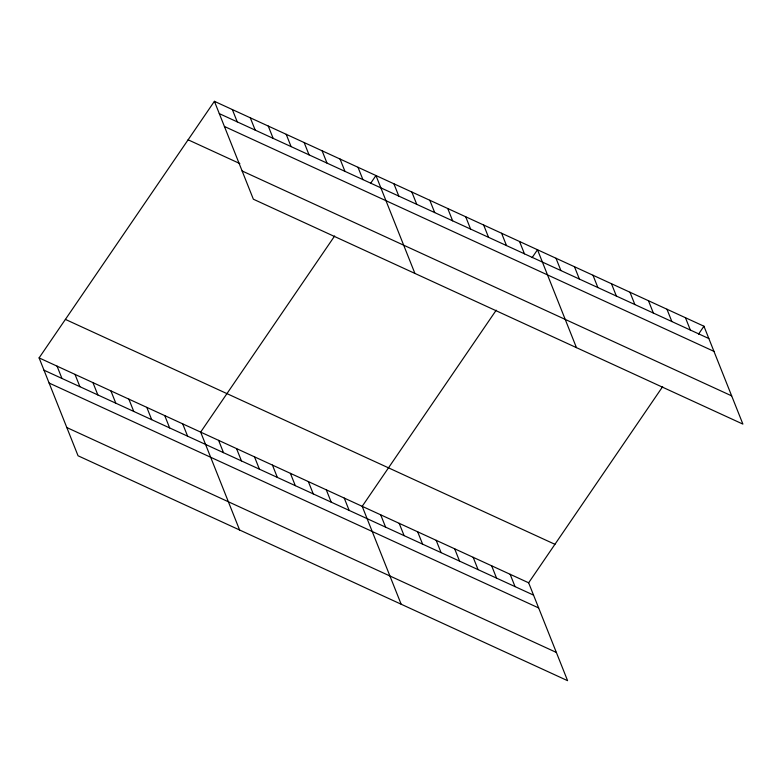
<?xml version="1.0" encoding="UTF-8"?>
<svg xmlns="http://www.w3.org/2000/svg" width="782" height="782" viewBox="0 0 782 782"><rect width="100%" height="100%" fill="white"/><g stroke="black" fill="none" stroke-linecap="round" stroke-linejoin="round"><path stroke-width="1.17" d="M39.1 357.892L528.642 582.795L567.595 680.682L78.053 455.779L39.1 357.892L214.405 101.318L703.947 326.221L742.9 424.108L253.358 199.205L214.405 101.318M334.657 235.969L200.651 432.104L239.605 530.001M370.56 183.428L375.956 175.53L414.91 273.426M496.208 310.19L362.193 506.325L401.156 604.212M532.102 257.649L537.498 249.751L576.451 347.648M528.642 582.795L662.647 386.66M698.551 334.119L703.947 326.221M219.302 113.625L708.844 338.538M224.414 126.469L713.956 351.372M188.11 139.802L239.849 163.575M242.117 170.965L731.659 395.868M65.395 319.398L554.937 544.311M43.997 370.199L533.539 595.112M49.11 383.033L538.651 607.946M66.812 427.539L556.354 652.442M685.452 317.727L690.35 330.043M666.958 309.232L671.855 321.539M648.464 300.738L653.361 313.044M629.969 292.233L634.867 304.55M611.475 283.739L616.372 296.055M592.981 275.244L597.878 287.561M574.487 266.75L579.384 279.057M555.992 258.255L560.899 270.562M519.551 241.511L524.448 253.818M501.604 233.261L506.501 245.577M483.647 225.011L488.555 237.327M465.701 216.77L470.598 229.077M447.754 208.52L452.651 220.837M429.797 200.27L434.704 212.587M411.85 192.03L416.747 204.337M393.903 183.78L398.8 196.096M358 167.289L362.907 179.596M510.147 574.301L515.045 586.617M340.053 159.039L344.95 171.356M491.653 565.806L496.55 578.113M322.106 150.799L327.003 163.106M473.159 557.302L478.056 569.619M304.149 142.549L309.056 154.865M454.665 548.808L459.562 561.124M286.202 134.299L291.1 146.615M436.17 540.313L441.077 552.63M268.255 126.058L273.153 138.365M417.676 531.819L422.583 544.125M250.299 117.808L255.206 130.125M399.182 523.324L404.089 535.631M232.352 109.558L237.249 121.875M380.687 514.82L385.594 527.136M344.246 498.085L349.143 510.392M326.299 489.835L331.197 502.152M308.352 481.585L313.25 493.901M290.396 473.345L295.303 485.651M272.449 465.095L277.346 477.411M254.502 456.844L259.399 469.161M236.545 448.604L241.452 460.911M218.598 440.354L223.496 452.67M182.695 423.864L187.602 436.17M164.748 415.613L169.645 427.93M146.801 407.363L151.698 419.68M128.854 399.123L133.751 411.43M110.897 390.873L115.795 403.189M92.95 382.623L97.848 394.939M75.004 374.382L79.901 386.689M57.047 366.132L61.954 378.449"/></g></svg>
